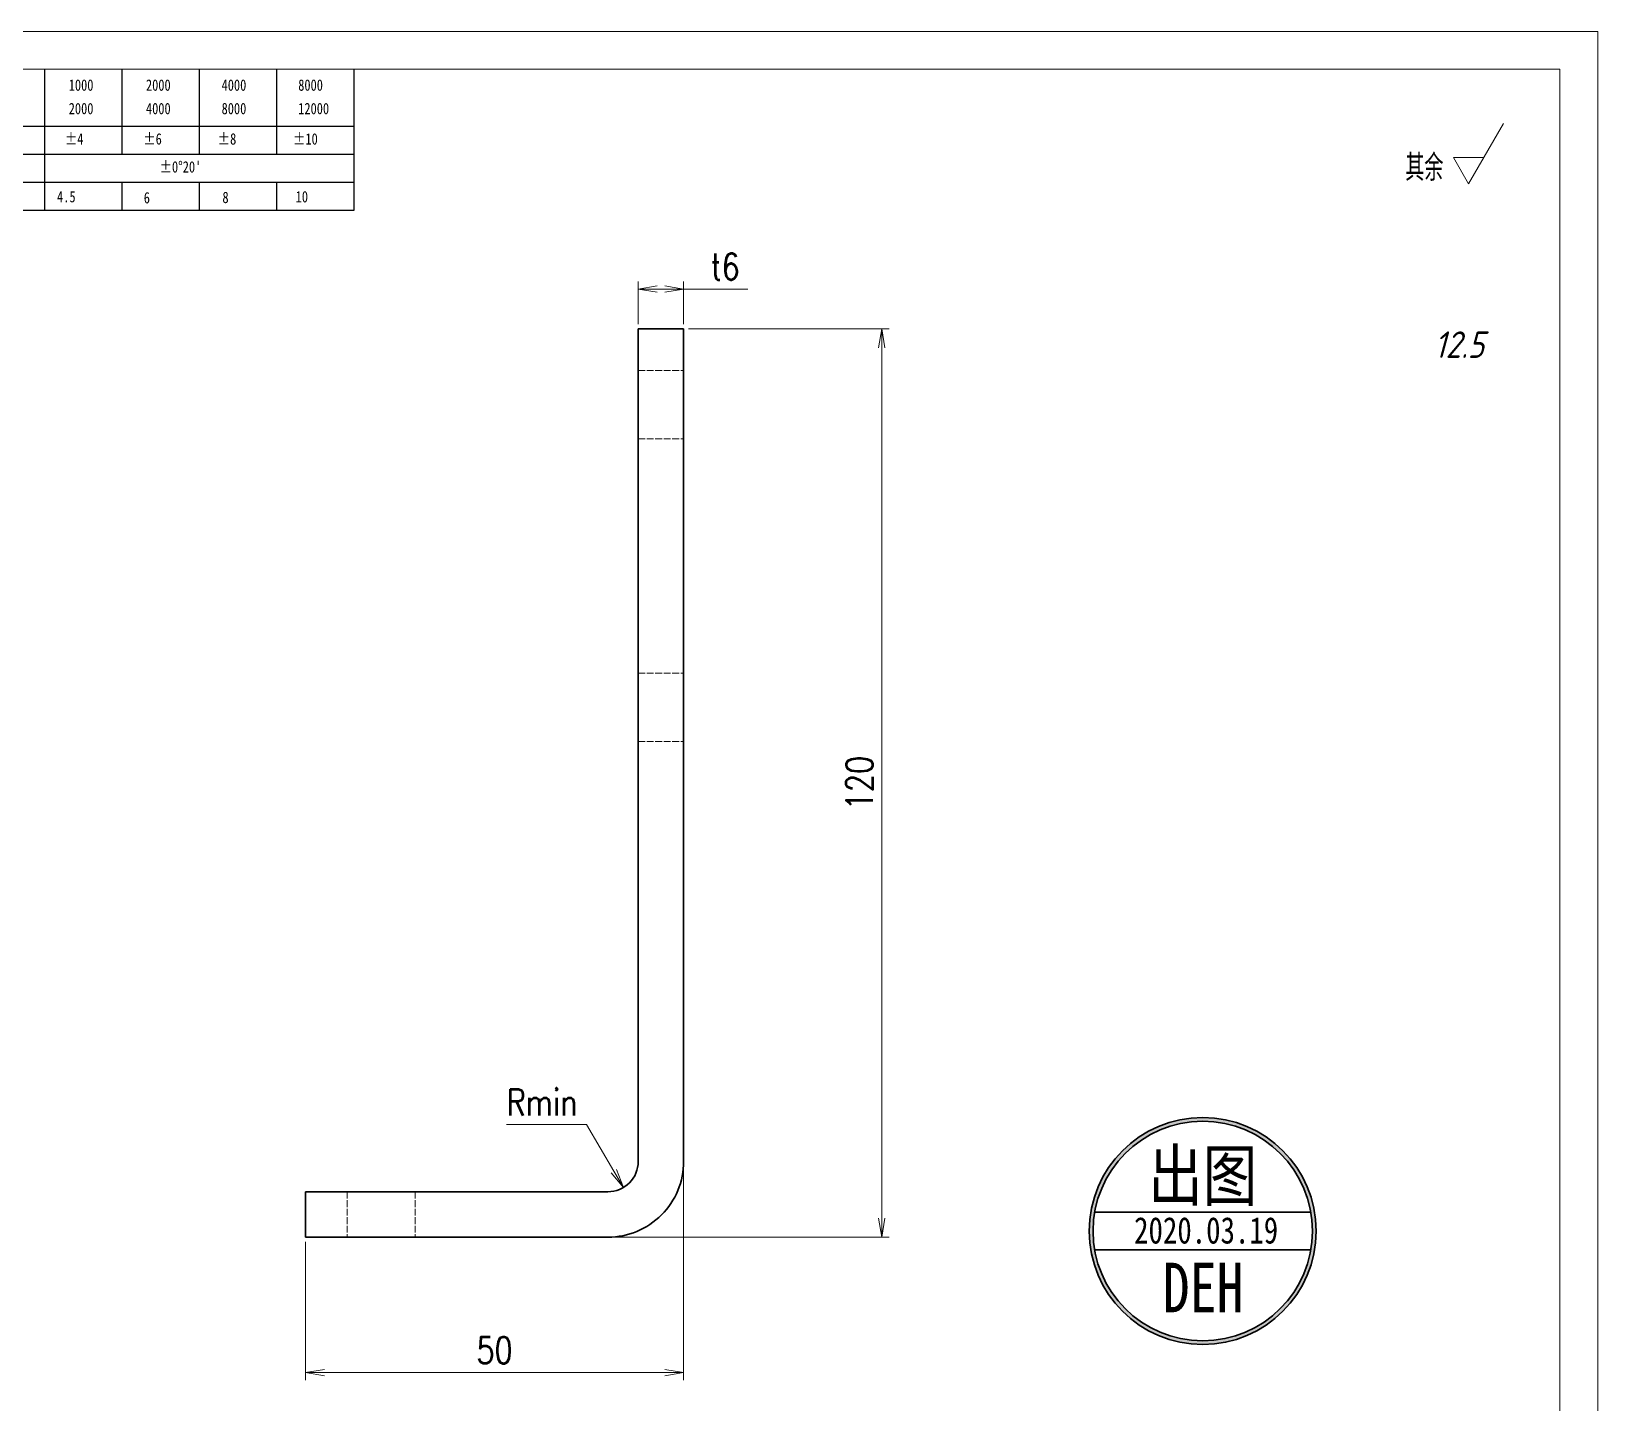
# Model space of a CAD drawing. Header units: millimetres. Extents: x -51813 to 38145, y -10860 to 38732.
# Drawn here: x -50726.2 to -50519.1, y 37910.3 to 38091.5 of the extents above; entities that cross this region are included whole.
import ezdxf
from ezdxf.enums import TextEntityAlignment as Align

# ---------------------------------------------------------------- set-up
doc = ezdxf.new("R2010")
doc.units = ezdxf.units.MM
doc.header["$LTSCALE"] = 0.5
doc.linetypes.add('DASHED', pattern=[15, 12, -3])
doc.linetypes.add('DOT2', pattern=[0.125, 0, -0.125])
for name, color, linetype, lineweight in [('印章专用-出图', 1, 'Continuous', 80), ('图框', 7, 'Continuous', 18), ('标注线', 3, 'Continuous', 18)]:
    doc.layers.add(name, color=color, linetype=linetype, lineweight=lineweight)
doc.layers.add('图\\M+19E79\\M+195B6\\M+18E9A', color=7, linetype='Continuous')
doc.layers.add('打印', color=7, linetype='Continuous', lineweight=15, plot=False)
doc.layers.add('打印-禁用', color=7, linetype='Continuous', lineweight=15, plot=False)
doc.styles.add('DIM', font='romans.shx', dxfattribs={"width": 0.8, "bigfont": 'bigfont.shx'})
doc.styles.add('国标', font='simfang.ttf', dxfattribs={"width": 0.8})
doc.styles.add('机械长仿宋', font='gbenor.shx', dxfattribs={"height": 1, "bigfont": 'gbcbig.shx'})
doc.dimstyles.new('DEH 1-1$0', dxfattribs={"dimtxt": 3.5, "dimasz": 2.5, "dimexe": 1, "dimexo": 0.625, "dimgap": 1.2, "dimtad": 1, "dimzin": 9, "dimdsep": 46, "dimtxsty": 'DIM', "dimblk": 'OPEN', "dimcen": 0, "dimclrd": 8, "dimclre": 8, "dimclrt": 2, "dimazin": 2, "dimtfac": 0.5, "dimtmove": 0, "dimatfit": 3, "dimldrblk": 'OPEN', "dimfxl": 0, "dimtolj": 2, "dimlwd": 18, "dimlwe": 18, "dimarcsym": 0})
doc.dimstyles.new('DEH 1-1$4', dxfattribs={"dimtxt": 3.5, "dimasz": 2.5, "dimexe": 1, "dimexo": 0.625, "dimgap": 1.2, "dimtad": 1, "dimtoh": 1, "dimdsep": 46, "dimtxsty": 'DIM', "dimblk": 'OPEN', "dimcen": 0, "dimclrd": 8, "dimclre": 8, "dimclrt": 2, "dimazin": 2, "dimtfac": 0.5, "dimtofl": 0, "dimtmove": 0, "dimatfit": 3, "dimldrblk": 'OPEN', "dimfxl": 0, "dimtolj": 2, "dimlwd": 18, "dimlwe": 18, "dimarcsym": 0})

# ---------------------------------------------------------------- blocks, each defined once
blk = doc.blocks.new('GZDEH零件A3图框V01版')
at = {"layer": '图\\M+19E79\\M+195B6\\M+18E9A', "color": 9}
for p, q in [((3072.2, -1561.98), (3072.2, -1554.46)), ((3082.42, -1561.98), (3082.42, -1554.46)), ((3092.64, -1561.98), (3092.64, -1554.46)), ((3102.86, -1561.98), (3102.86, -1554.46)), ((3113.09, -1573.08), (3113.09, -1554.46)), ((2996.09, -1561.98), (3113.09, -1561.98)), ((3072.2, -1573.08), (3072.2, -1561.98)), ((3082.42, -1565.68), (3082.42, -1561.98)), ((3092.64, -1565.68), (3092.64, -1561.98)), ((3102.86, -1565.68), (3102.86, -1561.98)), ((2996.09, -1565.68), (3113.09, -1565.68)), ((2996.09, -1569.38), (3113.09, -1569.38)), ((3082.42, -1573.08), (3082.42, -1569.48)), ((3092.64, -1573.08), (3092.64, -1569.38)), ((3102.86, -1573.08), (3102.86, -1569.38)), ((2990.09, -1573.08), (3113.09, -1573.08))]:
    blk.add_line(p, q, dxfattribs=at)
at = {"layer": '图框', "linetype": 'Continuous'}
for p, q in [((3272.49, -1554.46), (2882.49, -1554.46)), ((3272.49, -1832.96), (3272.49, -1554.46))]:
    blk.add_line(p, q, dxfattribs=at)
at = {"layer": '打印-禁用', "linetype": 'Continuous'}
for p, q in [((3277.49, -1549.46), (2857.49, -1549.46)), ((3277.49, -1846.46), (3277.49, -1549.46))]:
    blk.add_line(p, q, dxfattribs=at)
at = {"layer": '图\\M+19E79\\M+195B6\\M+18E9A', "color": 9, "style": '国标', "width": 0.8}
for s, p in [('1000', (3075.36, -1557.31)), ('2000', (3085.57, -1557.31)), ('4000', (3095.57, -1557.31)), ('8000', (3105.7, -1557.31)), ('2000', (3075.36, -1560.41)), ('4000', (3085.57, -1560.41)), ('8000', (3095.57, -1560.41)), ('12000', (3105.7, -1560.41)), ('±4', (3074.85, -1564.42)), ('±6', (3085.22, -1564.42)), ('±8', (3095.06, -1564.42)), ('±10', (3105.02, -1564.42)), ("±0%%D20'", (3087.38, -1568.12)), ('4.5', (3073.82, -1572.05)), ('6', (3085.28, -1572.19)), ('8', (3095.68, -1572.15)), ('10', (3105.36, -1572.06))]:
    blk.add_text(s, height=1.5, dxfattribs=at).set_placement(p)
blk = doc.blocks.new('DEH A3')
at = {"layer": '图框'}
blk.add_blockref('GZDEH零件A3图框V01版', (-2857.49, 1846.46), dxfattribs=at)
blk = doc.blocks.new('FINISHER_TR')
at = {"layer": '标注线'}
for p, q in [((0, 0), (4.62, 8)), ((-2.02, 3.5), (0, 0)), ((2.02, 3.5), (-2.02, 3.5))]:
    blk.add_line(p, q, dxfattribs=at)
at = {"layer": '标注线', "color": 2, "style": '机械长仿宋', "oblique": 15}
blk.add_attdef('0.0', text='', height=3.5, dxfattribs=at).set_placement((2.03, -24.04), align=Align.BOTTOM_RIGHT)
blk = doc.blocks.new('其余12.5')
at = {"layer": '标注线'}
blk.add_blockref('FINISHER_TR', (0, 0), dxfattribs=at).add_auto_attribs({'0.0': '12.5'})
at = {"layer": '标注线', "color": 7, "linetype": 'DOT2', "style": '机械长仿宋'}
blk.add_text('其余', height=3.5, dxfattribs=at).set_placement((-8.38, 0.4))
blk = doc.blocks.new('_Open')
at = {"color": 0, "linetype": 'ByBlock', "lineweight": -2}
for p, q in [((-1, 0.167), (0, 0)), ((-1, -0.167), (0, 0)), ((0, 0), (-1, 0))]:
    blk.add_line(p, q, dxfattribs=at)
blk = doc.blocks.new('*D162')
at = {"layer": 'Defpoints', "color": 0, "transparency": 16777216}
for p in [(-50639.94, 37943.98), (-50689.94, 37932.19), (-50639.94, 37914.29)]:
    blk.add_point(p, dxfattribs=at)
at = {"layer": '标注线', "color": 8, "lineweight": 18, "transparency": 16777216}
for p, q in [((-50639.94, 37943.35), (-50639.94, 37913.29)), ((-50689.94, 37931.57), (-50689.94, 37913.29)), ((-50687.44, 37914.29), (-50642.44, 37914.29))]:
    blk.add_line(p, q, dxfattribs=at)
at = {"layer": '标注线', "color": 8, "lineweight": 18, "transparency": 16777216, "xscale": 2.5, "yscale": 2.5, "zscale": 2.5, "rotation": 180}
blk.add_blockref('_Open', (-50689.94, 37914.29), dxfattribs=at)
at = {"layer": '标注线', "color": 8, "lineweight": 18, "transparency": 16777216, "xscale": 2.5, "yscale": 2.5, "zscale": 2.5}
blk.add_blockref('_Open', (-50639.94, 37914.29), dxfattribs=at)
at = {"layer": '标注线', "color": 2, "transparency": 16777216, "insert": (-50664.94, 37917.24), "char_height": 3.5, "attachment_point": 5, "style": 'DIM'}
blk.add_mtext('\\A2;50', dxfattribs=at)
blk = doc.blocks.new('*D163')
at = {"layer": 'Defpoints', "color": 0, "transparency": 16777216}
for p in [(-50639.94, 38052.19), (-50613.75, 38052.19), (-50649.94, 37932.19)]:
    blk.add_point(p, dxfattribs=at)
at = {"layer": '标注线', "color": 8, "lineweight": 18, "transparency": 16777216}
for p, q in [((-50639.32, 38052.19), (-50612.75, 38052.19)), ((-50613.75, 37934.69), (-50613.75, 38049.69)), ((-50649.32, 37932.19), (-50612.75, 37932.19))]:
    blk.add_line(p, q, dxfattribs=at)
at = {"layer": '标注线', "color": 8, "lineweight": 18, "transparency": 16777216, "xscale": 2.5, "yscale": 2.5, "zscale": 2.5}
for p, rotation in [((-50613.75, 38052.19), 90), ((-50613.75, 37932.19), 270)]:
    blk.add_blockref('_Open', p, dxfattribs=dict(at, rotation=rotation))
at = {"layer": '标注线', "color": 2, "transparency": 16777216, "insert": (-50616.7, 37992.19), "char_height": 3.5, "attachment_point": 5, "rotation": 90, "style": 'DIM'}
blk.add_mtext('\\A2;120', dxfattribs=at)
blk = doc.blocks.new('*D164')
at = {"layer": 'Defpoints', "color": 0, "transparency": 16777216}
for p in [(-50639.94, 38057.47), (-50645.94, 38052.19), (-50639.94, 38052.19)]:
    blk.add_point(p, dxfattribs=at)
at = {"layer": '标注线', "color": 8, "lineweight": 18, "transparency": 16777216}
for p, q in [((-50645.94, 38052.82), (-50645.94, 38058.47)), ((-50639.94, 38052.82), (-50639.94, 38058.47)), ((-50643.44, 38057.47), (-50642.44, 38057.47)), ((-50639.94, 38057.47), (-50631.44, 38057.47))]:
    blk.add_line(p, q, dxfattribs=at)
at = {"layer": '标注线', "color": 8, "lineweight": 18, "transparency": 16777216, "xscale": 2.5, "yscale": 2.5, "zscale": 2.5, "rotation": 180}
blk.add_blockref('_Open', (-50645.94, 38057.47), dxfattribs=at)
at = {"layer": '标注线', "color": 8, "lineweight": 18, "transparency": 16777216, "xscale": 2.5, "yscale": 2.5, "zscale": 2.5}
blk.add_blockref('_Open', (-50639.94, 38057.47), dxfattribs=at)
at = {"layer": '标注线', "color": 2, "transparency": 16777216, "insert": (-50634.44, 38060.42), "char_height": 3.5, "attachment_point": 5, "style": 'DIM'}
blk.add_mtext('\\A2;{\\Fromans,bigfont|c134;t}6', dxfattribs=at)
blk = doc.blocks.new('*D165')
at = {"layer": 'Defpoints', "color": 0, "transparency": 16777216}
for p in [(-50649.94, 37942.19), (-50647.91, 37938.74)]:
    blk.add_point(p, dxfattribs=at)
at = {"layer": '标注线', "color": 8, "lineweight": 18, "transparency": 16777216}
for p, q in [((-50663.34, 37947.06), (-50652.8, 37947.06)), ((-50652.8, 37947.06), (-50649.18, 37940.9))]:
    blk.add_line(p, q, dxfattribs=at)
at = {"layer": '标注线', "color": 8, "lineweight": 18, "transparency": 16777216, "xscale": 2.5, "yscale": 2.5, "zscale": 2.5, "rotation": 300.4628564785443}
blk.add_blockref('_Open', (-50647.91, 37938.74), dxfattribs=at)
at = {"layer": '标注线', "color": 2, "transparency": 16777216, "insert": (-50658.67, 37950.01), "char_height": 3.5, "attachment_point": 5, "style": 'DIM'}
blk.add_mtext('\\A2;{\\Fromans,bigfont|c134;Rmin}', dxfattribs=at)
blk = doc.blocks.new('出图章')
at = {"layer": '印章专用-出图'}
h = blk.add_hatch(color=256, dxfattribs=at)
h.paths.add_polyline_path([(15, 0, 1), (-15, 0, 1)])
h.paths.add_polyline_path([(14.5, 0, 1), (-14.5, 0, 1)], flags=16)
h.paths.add_polyline_path([(-7.31, -12.35), (7.41, -12.35), (7.41, -2.73), (-7.31, -2.73)], flags=8)
at = {"layer": '印章专用-出图', "lineweight": 35}
for p, q in [((-14.28, 2.5), (14.28, 2.5)), ((-14.28, -2.5), (14.28, -2.5))]:
    blk.add_line(p, q, dxfattribs=at)
for radius in [15, 14.5]:
    blk.add_circle((0, 0), radius, dxfattribs=at)
at = {"layer": '印章专用-出图', "color": 4, "style": '国标', "width": 0.8}
blk.add_text('DEH', height=6.562, dxfattribs=at).set_placement((0.05, -10.74), align=Align.CENTER)
at = {"layer": '印章专用-出图', "color": 3, "style": '国标', "width": 0.8}
blk.add_attdef('出图', text='', height=6.6, dxfattribs=at).set_placement((0, 7.35), align=Align.MIDDLE_CENTER)
at = {"layer": '印章专用-出图', "color": 2, "style": '国标', "width": 0.8}
blk.add_attdef('XXXX.XX.XX', text='', height=3.5, dxfattribs=at).set_placement((0.45, 0.1), align=Align.MIDDLE_CENTER)
blk = doc.blocks.new('YZ-CT')
at = {"layer": '印章专用-出图'}
blk.add_blockref('出图章', (0.63, 0), dxfattribs=at).add_auto_attribs({'出图': '出图', 'XXXX.XX.XX': '2020.03.19'})

msp = doc.modelspace()

# ---------------------------------------------------------------- linework, layer by layer
at = {"color": 7, "lineweight": 35, "ltscale": 0.15}
for p, q in [((-50645.942, 38052.191), (-50639.942, 38052.191)), ((-50689.942, 37932.191), (-50689.942, 37938.191))]:
    msp.add_line(p, q, dxfattribs=at)
at = {"color": 7, "lineweight": 35}
for p, q in [((-50645.942, 37942.191), (-50645.942, 38052.191)), ((-50639.942, 38052.191), (-50639.942, 37942.191)), ((-50689.942, 37938.191), (-50649.942, 37938.191)), ((-50649.942, 37932.191), (-50689.942, 37932.191))]:
    msp.add_line(p, q, dxfattribs=at)
at = {"color": 1, "linetype": 'DASHED', "lineweight": 13, "ltscale": 0.15}
for p, q in [((-50645.942, 38046.691), (-50639.942, 38046.691)), ((-50645.942, 38046.691), (-50639.942, 38046.691)), ((-50645.942, 38037.691), (-50639.942, 38037.691)), ((-50645.942, 38037.691), (-50639.942, 38037.691)), ((-50645.942, 38006.691), (-50639.942, 38006.691)), ((-50645.942, 38006.691), (-50639.942, 38006.691)), ((-50645.942, 37997.691), (-50639.942, 37997.691)), ((-50645.942, 37997.691), (-50639.942, 37997.691)), ((-50684.442, 37938.191), (-50684.442, 37932.191)), ((-50684.442, 37938.191), (-50684.442, 37932.191)), ((-50675.442, 37938.191), (-50675.442, 37932.191)), ((-50675.442, 37938.191), (-50675.442, 37932.191))]:
    msp.add_line(p, q, dxfattribs=at)
at = {"color": 7, "lineweight": 35}
for radius in [4, 10]:
    msp.add_arc((-50649.942, 37942.191), radius, 270, 0.00001, dxfattribs=at)
at = {"layer": '打印'}
msp.add_lwpolyline([(-50939.104, 38091.515), (-50519.104, 38091.515), (-50519.104, 37794.515), (-50939.104, 37794.515)], close=True, dxfattribs=at)

# ---------------------------------------------------------------- block references
at = {"layer": '印章专用-出图'}
msp.add_blockref('YZ-CT', (-50571.945, 37932.994), dxfattribs=at)
at = {"layer": '图框'}
msp.add_blockref('DEH A3', (-50939.104, 37794.515), dxfattribs=at)
at = {"layer": '标注线'}
msp.add_blockref('其余12.5', (-50536.161, 38071.358), dxfattribs=at)

# ---------------------------------------------------------------- dimensions: what is measured, and where the dimension line sits
dim = msp.add_linear_dim(base=(-50639.942, 38057.466), p1=(-50645.942, 38052.191), p2=(-50639.942, 38052.191), text='{\\Fromans,bigfont|c134;t}<>', dimstyle='DEH 1-1$0', dxfattribs=at)
dim.commit()
dim.dimension.update_dxf_attribs({"geometry": '*D164', "text_midpoint": (-50634.442, 38060.416)})
dim = msp.add_linear_dim(base=(-50613.752, 38052.191), p1=(-50649.942, 37932.191), p2=(-50639.942, 38052.191), angle=90, dimstyle='DEH 1-1$0', dxfattribs=at)
dim.commit()
dim.dimension.update_dxf_attribs({"geometry": '*D163', "text_midpoint": (-50616.702, 37992.191)})
dim = msp.add_radius_dim(center=(-50649.942, 37942.191), mpoint=(-50647.914, 37938.744), text='{\\Fromans,bigfont|c134;Rmin}', dimstyle='DEH 1-1$4', override={"dimtmove": 1}, dxfattribs=at)
dim.commit()
dim.dimension.update_dxf_attribs({"geometry": '*D165', "text_midpoint": (-50652.803, 37947.056), "dimtype": 164})
dim = msp.add_linear_dim(base=(-50639.942, 37914.291), p1=(-50689.942, 37932.191), p2=(-50639.942, 37943.98), dimstyle='DEH 1-1$0', dxfattribs=at)
dim.commit()
dim.dimension.update_dxf_attribs({"geometry": '*D162', "text_midpoint": (-50664.942, 37917.241)})

doc.saveas('drawing.dxf')
